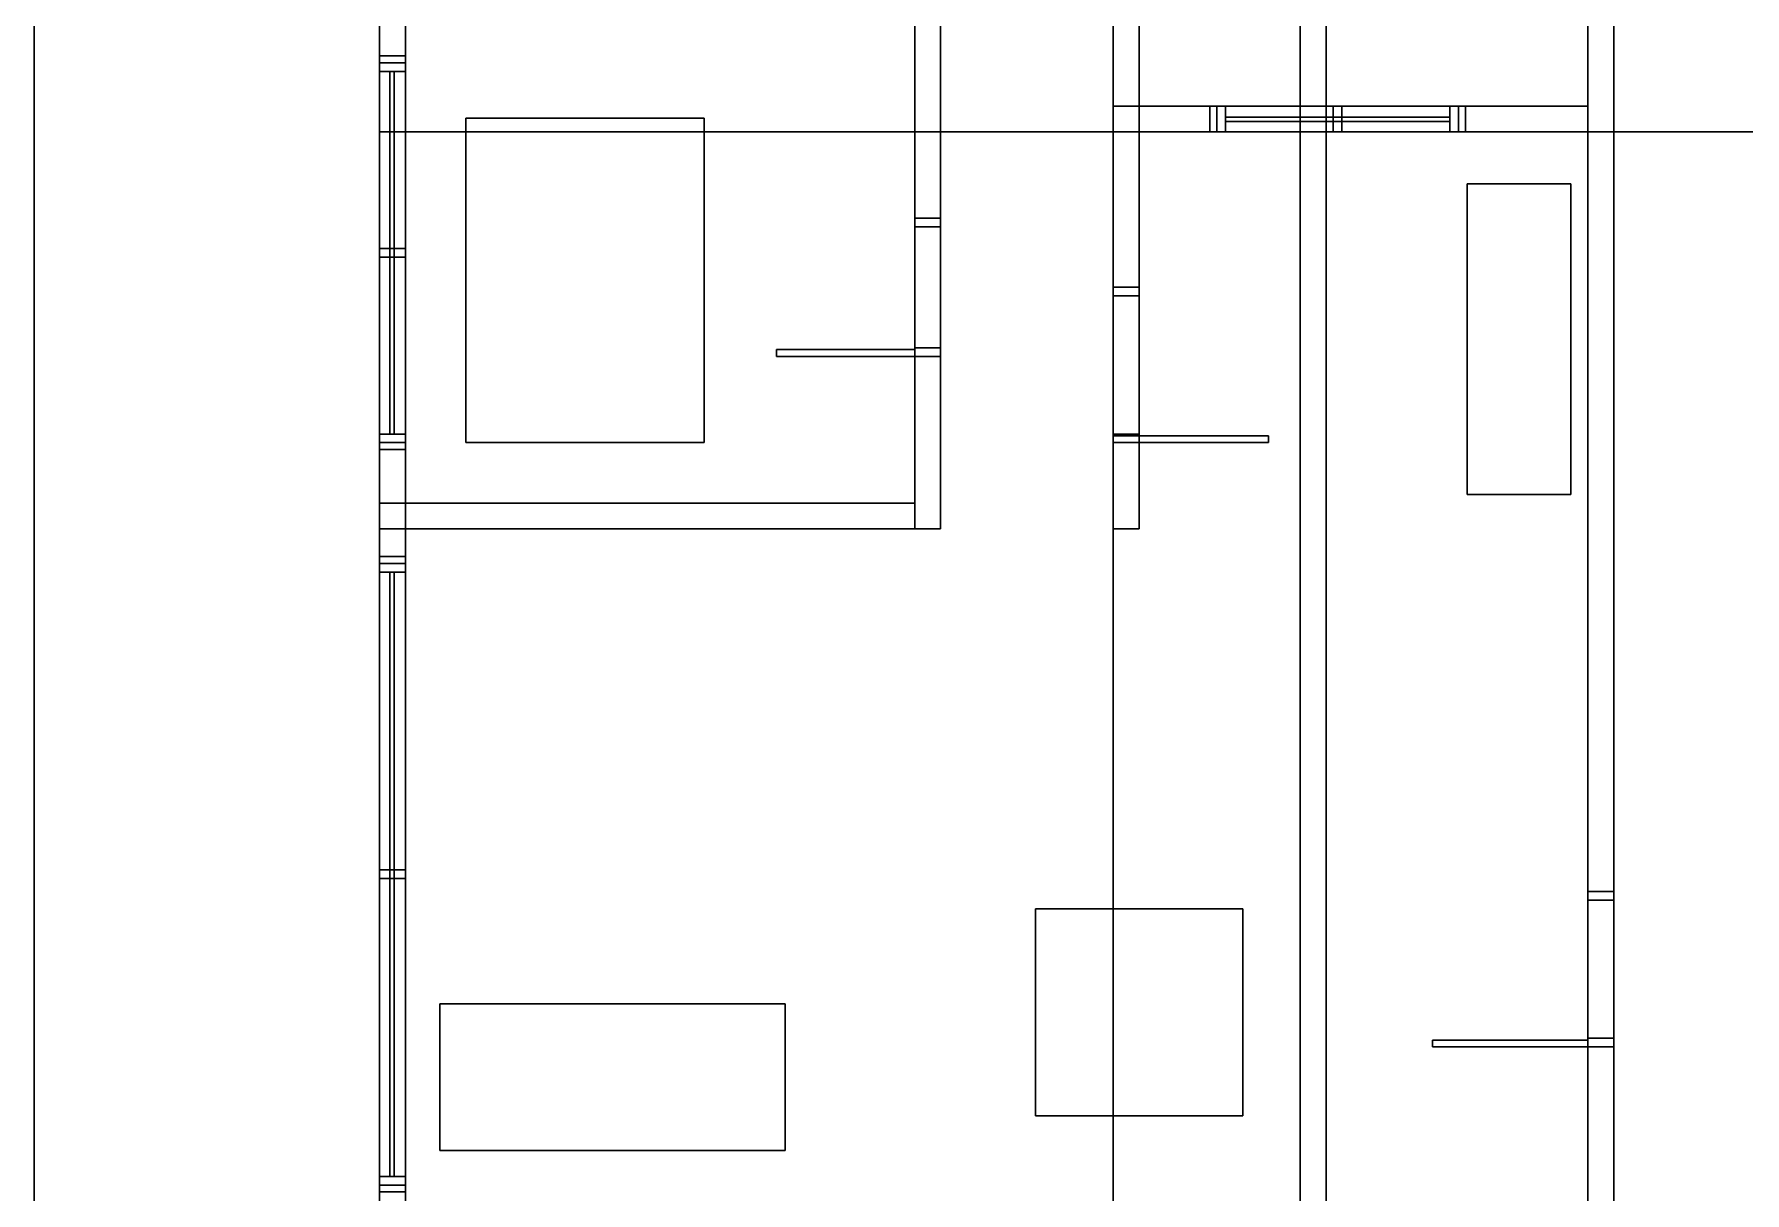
# Model space of a CAD drawing. Header units: metres. Extents: x 0 to 20, y 0 to 50.
# Drawn here: x 0 to 9.91, y 24.16 to 30.87 of the extents above; entities that cross this region are included whole.
import ezdxf

# ---------------------------------------------------------------- set-up
doc = ezdxf.new("R2010")
doc.units = ezdxf.units.M
doc.layers.add('MODELO_3D', color=7, linetype='Continuous')

msp = doc.modelspace()

# ---------------------------------------------------------------- linework, layer by layer
at = {"layer": 'MODELO_3D'}
for points in [[(0, 0, -0.25), (0, 0, -0.05), (0, 50, -0.05), (0, 50, -0.25)], [(0, 50, -0.25), (20, 50, -0.25), (20, 0, -0.25), (0, 0, -0.25)], [(20, 50, -0.05), (0, 50, -0.05), (0, 0, -0.05), (20, 0, -0.05)], [(0, 12, -0.05), (0, 12), (0, 42), (0, 42, -0.05)], [(0, 42, -0.05), (2, 42, -0.05), (2, 12, -0.05), (0, 12, -0.05)], [(2, 42), (0, 42), (0, 12), (2, 12)], [(2, 42, -0.05), (2, 42), (2, 12), (2, 12, -0.05)], [(2, 12, -0.15), (2, 12), (2, 42), (2, 42, -0.15)], [(2, 42, -0.15), (18, 42, -0.15), (18, 12, -0.15), (2, 12, -0.15)], [(18, 42), (2, 42), (2, 12), (18, 12)], [(2, 12, 7.2), (2, 12, 8.1), (2, 42, 8.1), (2, 42, 7.2)], [(2, 42, 7.2), (2.15, 42, 7.2), (2.15, 12, 7.2), (2, 12, 7.2)], [(2.15, 42, 8.1), (2, 42, 8.1), (2, 12, 8.1), (2.15, 12, 8.1)], [(2.15, 42, 7.2), (2.15, 42, 8.1), (2.15, 12, 8.1), (2.15, 12, 7.2)], [(2, 12, 4), (2, 12, 4.2), (2, 37, 4.2), (2, 37, 4)], [(2, 37, 4), (18, 37, 4), (18, 12, 4), (2, 12, 4)], [(18, 37, 4.2), (2, 37, 4.2), (2, 12, 4.2), (18, 12, 4.2)], [(2, 12), (2, 12, 4), (2, 37, 4), (2, 37)], [(2, 37), (2.15, 37), (2.15, 12), (2, 12)], [(2.15, 37, 4), (2, 37, 4), (2, 12, 4), (2.15, 12, 4)], [(2.15, 37), (2.15, 37, 4), (2.15, 12, 4), (2.15, 12)], [(7.333333, 12), (7.333333, 12, 4), (7.333333, 36, 4), (7.333333, 36)], [(7.333333, 36), (7.483333, 36), (7.483333, 12), (7.333333, 12)], [(7.483333, 36, 4), (7.333333, 36, 4), (7.333333, 12, 4), (7.483333, 12, 4)], [(7.483333, 36), (7.483333, 36, 4), (7.483333, 12, 4), (7.483333, 12)], [(9, 25.900002, 4.2), (9, 25.900002, 7.05), (9, 36, 7.05), (9, 36, 4.2)], [(9, 36, 4.2), (9.15, 36, 4.2), (9.15, 25.900002, 4.2), (9, 25.900002, 4.2)], [(9.15, 36, 7.05), (9, 36, 7.05), (9, 25.900002, 7.05), (9.15, 25.900002, 7.05)], [(9.15, 36, 4.2), (9.15, 36, 7.05), (9.15, 25.900002, 7.05), (9.15, 25.900002, 4.2)], [(2, 30.300001, 7.05), (2, 30.300001, 7.2), (2, 34.5, 7.2), (2, 34.5, 7.05)], [(2, 34.5, 7.05), (6.25, 34.5, 7.05), (6.25, 30.300001, 7.05), (2, 30.300001, 7.05)], [(6.25, 34.5, 7.2), (2, 34.5, 7.2), (2, 30.300001, 7.2), (6.25, 30.300001, 7.2)], [(6.25, 30.300001, 4.2), (6.25, 30.300001, 4.225), (6.25, 34.5, 4.225), (6.25, 34.5, 4.2)], [(6.25, 34.5, 4.2), (9, 34.5, 4.2), (9, 30.300001, 4.2), (6.25, 30.300001, 4.2)], [(9, 34.5, 4.225), (6.25, 34.5, 4.225), (6.25, 30.300001, 4.225), (9, 30.300001, 4.225)], [(6.25, 34.5, 7.05), (6.25, 34.5, 7.2), (6.25, 30.300001, 7.2), (6.25, 30.300001, 7.05)], [(9, 34.5, 4.2), (9, 34.5, 4.225), (9, 30.300001, 4.225), (9, 30.300001, 4.2)], [(9, 30.300001, 7.05), (9, 30.300001, 7.2), (9, 34.5, 7.2), (9, 34.5, 7.05)], [(9, 34.5, 7.05), (11, 34.5, 7.05), (11, 30.300001, 7.05), (9, 30.300001, 7.05)], [(11, 34.5, 7.2), (9, 34.5, 7.2), (9, 30.300001, 7.2), (11, 30.300001, 7.2)], [(5.1, 29.799999, 4.2), (5.1, 29.799999, 7.05), (5.1, 33, 7.05), (5.1, 33, 4.2)], [(5.1, 33, 4.2), (5.25, 33, 4.2), (5.25, 29.799999, 4.2), (5.1, 29.799999, 4.2)], [(5.25, 33, 7.05), (5.1, 33, 7.05), (5.1, 29.799999, 7.05), (5.25, 29.799999, 7.05)], [(5.25, 33, 4.2), (5.25, 33, 7.05), (5.25, 29.799999, 7.05), (5.25, 29.799999, 4.2)], [(2, 30.700001, 4.2), (2, 30.700001, 7.05), (2, 32.5, 7.05), (2, 32.5, 4.2)], [(2, 32.5, 4.2), (2.15, 32.5, 4.2), (2.15, 30.700001, 4.2), (2, 30.700001, 4.2)], [(2.15, 32.5, 7.05), (2, 32.5, 7.05), (2, 30.700001, 7.05), (2.15, 30.700001, 7.05)], [(2.15, 32.5, 4.2), (2.15, 32.5, 7.05), (2.15, 30.700001, 7.05), (2.15, 30.700001, 4.2)], [(6.25, 29.4, 4.2), (6.25, 29.4, 7.05), (6.25, 31.199999, 7.05), (6.25, 31.199999, 4.2)], [(6.25, 31.199999, 4.2), (6.4, 31.199999, 4.2), (6.4, 29.4, 4.2), (6.25, 29.4, 4.2)], [(6.4, 31.199999, 7.05), (6.25, 31.199999, 7.05), (6.25, 29.4, 7.05), (6.4, 29.4, 7.05)], [(6.4, 31.199999, 4.2), (6.4, 31.199999, 7.05), (6.4, 29.4, 7.05), (6.4, 29.4, 4.2)], [(2, 28.460001, 5.065), (2, 28.460001, 5.1), (2, 30.74, 5.1), (2, 30.74, 5.065)], [(2, 30.74, 5.065), (2, 30.74, 5.1), (2.15, 30.74, 5.1), (2.15, 30.74, 5.065)], [(2, 30.74, 5.065), (2.15, 30.74, 5.065), (2.15, 28.460001, 5.065), (2, 28.460001, 5.065)], [(2.15, 30.74, 5.1), (2, 30.74, 5.1), (2, 28.460001, 5.1), (2.15, 28.460001, 5.1)], [(2.15, 30.74, 5.065), (2.15, 30.74, 5.1), (2.15, 28.460001, 5.1), (2.15, 28.460001, 5.065)], [(2, 28.5, 4.2), (2, 28.5, 5.1), (2, 30.700001, 5.1), (2, 30.700001, 4.2)], [(2, 30.700001, 4.2), (2, 30.700001, 5.1), (2.15, 30.700001, 5.1), (2.15, 30.700001, 4.2)], [(2, 30.700001, 4.2), (2.15, 30.700001, 4.2), (2.15, 28.5, 4.2), (2, 28.5, 4.2)], [(2.15, 30.700001, 5.1), (2, 30.700001, 5.1), (2, 28.5, 5.1), (2.15, 28.5, 5.1)], [(2, 28.5, 6.6), (2, 28.5, 7.05), (2, 30.700001, 7.05), (2, 30.700001, 6.6)], [(2, 30.700001, 6.6), (2, 30.700001, 7.05), (2.15, 30.700001, 7.05), (2.15, 30.700001, 6.6)], [(2, 30.700001, 6.6), (2.15, 30.700001, 6.6), (2.15, 28.5, 6.6), (2, 28.5, 6.6)], [(2.15, 30.700001, 7.05), (2, 30.700001, 7.05), (2, 28.5, 7.05), (2.15, 28.5, 7.05)], [(2, 28.5, 5.1), (2, 28.5, 5.15), (2, 30.700001, 5.15), (2, 30.700001, 5.1)], [(2, 30.700001, 5.1), (2, 30.700001, 5.15), (2.15, 30.700001, 5.15), (2.15, 30.700001, 5.1)], [(2, 30.700001, 5.1), (2.15, 30.700001, 5.1), (2.15, 28.5, 5.1), (2, 28.5, 5.1)], [(2.15, 30.700001, 5.15), (2, 30.700001, 5.15), (2, 28.5, 5.15), (2.15, 28.5, 5.15)], [(2, 28.5, 6.55), (2, 28.5, 6.6), (2, 30.700001, 6.6), (2, 30.700001, 6.55)], [(2, 30.700001, 6.55), (2, 30.700001, 6.6), (2.15, 30.700001, 6.6), (2.15, 30.700001, 6.55)], [(2, 30.700001, 6.55), (2.15, 30.700001, 6.55), (2.15, 28.5, 6.55), (2, 28.5, 6.55)], [(2.15, 30.700001, 6.6), (2, 30.700001, 6.6), (2, 28.5, 6.6), (2.15, 28.5, 6.6)], [(2.15, 30.700001, 4.2), (2.15, 30.700001, 7.05), (2, 30.700001, 7.05), (2, 30.700001, 4.2)], [(2, 30.65, 5.1), (2, 30.65, 6.6), (2, 30.699999, 6.6), (2, 30.699999, 5.1)], [(2, 30.699999, 5.1), (2, 30.699999, 6.6), (2.15, 30.699999, 6.6), (2.15, 30.699999, 5.1)], [(2, 30.699999, 5.1), (2.15, 30.699999, 5.1), (2.15, 30.65, 5.1), (2, 30.65, 5.1)], [(2.15, 30.699999, 6.6), (2, 30.699999, 6.6), (2, 30.65, 6.6), (2.15, 30.65, 6.6)], [(2.15, 30.65, 5.1), (2.15, 30.65, 6.6), (2, 30.65, 6.6), (2, 30.65, 5.1)], [(2.06, 28.550001, 5.15), (2.06, 28.550001, 6.55), (2.06, 30.65, 6.55), (2.06, 30.65, 5.15)], [(2.06, 30.65, 5.15), (2.06, 30.65, 6.55), (2.085, 30.65, 6.55), (2.085, 30.65, 5.15)], [(2.06, 30.65, 5.15), (2.085, 30.65, 5.15), (2.085, 28.550001, 5.15), (2.06, 28.550001, 5.15)], [(2.085, 30.65, 6.55), (2.06, 30.65, 6.55), (2.06, 28.550001, 6.55), (2.085, 28.550001, 6.55)], [(2.085, 30.65, 5.15), (2.085, 30.65, 6.55), (2.085, 28.550001, 6.55), (2.085, 28.550001, 5.15)], [(2.15, 30.700001, 4.2), (2.15, 30.700001, 5.1), (2.15, 28.5, 5.1), (2.15, 28.5, 4.2)], [(2.15, 30.700001, 6.6), (2.15, 30.700001, 7.05), (2.15, 28.5, 7.05), (2.15, 28.5, 6.6)], [(2.15, 30.700001, 5.1), (2.15, 30.700001, 5.15), (2.15, 28.5, 5.15), (2.15, 28.5, 5.1)], [(2.15, 30.700001, 6.55), (2.15, 30.700001, 6.6), (2.15, 28.5, 6.6), (2.15, 28.5, 6.55)], [(2.15, 30.699999, 5.1), (2.15, 30.699999, 6.6), (2.15, 30.65, 6.6), (2.15, 30.65, 5.1)], [(6.25, 30.299999, 4.2), (6.25, 30.299999, 7.05), (6.25, 30.450001, 7.05), (6.25, 30.450001, 4.2)], [(6.25, 30.450001, 4.2), (6.25, 30.450001, 7.05), (6.85, 30.450001, 7.05), (6.85, 30.450001, 4.2)], [(6.25, 30.450001, 4.2), (6.85, 30.450001, 4.2), (6.85, 30.299999, 4.2), (6.25, 30.299999, 4.2)], [(6.85, 30.450001, 7.05), (6.25, 30.450001, 7.05), (6.25, 30.299999, 7.05), (6.85, 30.299999, 7.05)], [(6.81, 30.299999, 5.265), (6.81, 30.299999, 5.3), (6.81, 30.450001, 5.3), (6.81, 30.450001, 5.265)], [(6.81, 30.450001, 5.265), (6.81, 30.450001, 5.3), (8.29, 30.450001, 5.3), (8.29, 30.450001, 5.265)], [(6.81, 30.450001, 5.265), (8.29, 30.450001, 5.265), (8.29, 30.299999, 5.265), (6.81, 30.299999, 5.265)], [(8.29, 30.450001, 5.3), (6.81, 30.450001, 5.3), (6.81, 30.299999, 5.3), (8.29, 30.299999, 5.3)], [(6.85, 30.450001, 4.2), (6.85, 30.450001, 7.05), (6.85, 30.299999, 7.05), (6.85, 30.299999, 4.2)], [(6.85, 30.299999, 4.2), (6.85, 30.299999, 5.3), (6.85, 30.450001, 5.3), (6.85, 30.450001, 4.2)], [(6.85, 30.450001, 4.2), (6.85, 30.450001, 5.3), (8.25, 30.450001, 5.3), (8.25, 30.450001, 4.2)], [(6.85, 30.450001, 4.2), (8.25, 30.450001, 4.2), (8.25, 30.299999, 4.2), (6.85, 30.299999, 4.2)], [(8.25, 30.450001, 5.3), (6.85, 30.450001, 5.3), (6.85, 30.299999, 5.3), (8.25, 30.299999, 5.3)], [(6.85, 30.299999, 6.7), (6.85, 30.299999, 7.05), (6.85, 30.450001, 7.05), (6.85, 30.450001, 6.7)], [(6.85, 30.450001, 6.7), (6.85, 30.450001, 7.05), (8.25, 30.450001, 7.05), (8.25, 30.450001, 6.7)], [(6.85, 30.450001, 6.7), (8.25, 30.450001, 6.7), (8.25, 30.299999, 6.7), (6.85, 30.299999, 6.7)], [(8.25, 30.450001, 7.05), (6.85, 30.450001, 7.05), (6.85, 30.299999, 7.05), (8.25, 30.299999, 7.05)], [(6.85, 30.299999, 5.3), (6.85, 30.299999, 6.7), (6.85, 30.450001, 6.7), (6.85, 30.450001, 5.3)], [(6.85, 30.450001, 5.3), (6.85, 30.450001, 6.7), (6.9, 30.450001, 6.7), (6.9, 30.450001, 5.3)], [(6.85, 30.450001, 5.3), (6.9, 30.450001, 5.3), (6.9, 30.299999, 5.3), (6.85, 30.299999, 5.3)], [(6.9, 30.450001, 6.7), (6.85, 30.450001, 6.7), (6.85, 30.299999, 6.7), (6.9, 30.299999, 6.7)], [(6.85, 30.299999, 5.3), (6.85, 30.299999, 5.35), (6.85, 30.450001, 5.35), (6.85, 30.450001, 5.3)], [(6.85, 30.450001, 5.3), (6.85, 30.450001, 5.35), (8.25, 30.450001, 5.35), (8.25, 30.450001, 5.3)], [(6.85, 30.450001, 5.3), (8.25, 30.450001, 5.3), (8.25, 30.299999, 5.3), (6.85, 30.299999, 5.3)], [(8.25, 30.450001, 5.35), (6.85, 30.450001, 5.35), (6.85, 30.299999, 5.35), (8.25, 30.299999, 5.35)], [(6.85, 30.299999, 6.65), (6.85, 30.299999, 6.7), (6.85, 30.450001, 6.7), (6.85, 30.450001, 6.65)], [(6.85, 30.450001, 6.65), (6.85, 30.450001, 6.7), (8.25, 30.450001, 6.7), (8.25, 30.450001, 6.65)], [(6.85, 30.450001, 6.65), (8.25, 30.450001, 6.65), (8.25, 30.299999, 6.65), (6.85, 30.299999, 6.65)], [(8.25, 30.450001, 6.7), (6.85, 30.450001, 6.7), (6.85, 30.299999, 6.7), (8.25, 30.299999, 6.7)], [(6.9, 30.450001, 5.3), (6.9, 30.450001, 6.7), (6.9, 30.299999, 6.7), (6.9, 30.299999, 5.3)], [(7.525, 30.299999, 5.3), (7.525, 30.299999, 6.7), (7.525, 30.450001, 6.7), (7.525, 30.450001, 5.3)], [(7.525, 30.450001, 5.3), (7.525, 30.450001, 6.7), (7.575, 30.450001, 6.7), (7.575, 30.450001, 5.3)], [(7.525, 30.450001, 5.3), (7.575, 30.450001, 5.3), (7.575, 30.299999, 5.3), (7.525, 30.299999, 5.3)], [(7.575, 30.450001, 6.7), (7.525, 30.450001, 6.7), (7.525, 30.299999, 6.7), (7.575, 30.299999, 6.7)], [(7.575, 30.450001, 5.3), (7.575, 30.450001, 6.7), (7.575, 30.299999, 6.7), (7.575, 30.299999, 5.3)], [(8.200001, 30.299999, 5.3), (8.200001, 30.299999, 6.7), (8.200001, 30.450001, 6.7), (8.200001, 30.450001, 5.3)], [(8.200001, 30.450001, 5.3), (8.200001, 30.450001, 6.7), (8.25, 30.450001, 6.7), (8.25, 30.450001, 5.3)], [(8.200001, 30.450001, 5.3), (8.25, 30.450001, 5.3), (8.25, 30.299999, 5.3), (8.200001, 30.299999, 5.3)], [(8.25, 30.450001, 6.7), (8.200001, 30.450001, 6.7), (8.200001, 30.299999, 6.7), (8.25, 30.299999, 6.7)], [(8.25, 30.450001, 4.2), (8.25, 30.450001, 5.3), (8.25, 30.299999, 5.3), (8.25, 30.299999, 4.2)], [(8.25, 30.450001, 6.7), (8.25, 30.450001, 7.05), (8.25, 30.299999, 7.05), (8.25, 30.299999, 6.7)], [(8.25, 30.450001, 5.3), (8.25, 30.450001, 6.7), (8.25, 30.299999, 6.7), (8.25, 30.299999, 5.3)], [(8.25, 30.450001, 5.3), (8.25, 30.450001, 5.35), (8.25, 30.299999, 5.35), (8.25, 30.299999, 5.3)], [(8.25, 30.450001, 6.65), (8.25, 30.450001, 6.7), (8.25, 30.299999, 6.7), (8.25, 30.299999, 6.65)], [(8.25, 30.299999, 4.2), (8.25, 30.299999, 7.05), (8.25, 30.450001, 7.05), (8.25, 30.450001, 4.2)], [(8.25, 30.450001, 4.2), (8.25, 30.450001, 7.05), (9, 30.450001, 7.05), (9, 30.450001, 4.2)], [(8.25, 30.450001, 4.2), (9, 30.450001, 4.2), (9, 30.299999, 4.2), (8.25, 30.299999, 4.2)], [(9, 30.450001, 7.05), (8.25, 30.450001, 7.05), (8.25, 30.299999, 7.05), (9, 30.299999, 7.05)], [(8.29, 30.450001, 5.265), (8.29, 30.450001, 5.3), (8.29, 30.299999, 5.3), (8.29, 30.299999, 5.265)], [(9, 30.450001, 4.2), (9, 30.450001, 7.05), (9, 30.299999, 7.05), (9, 30.299999, 4.2)], [(2.5, 28.5, 4.2), (2.5, 28.5, 4.62), (2.5, 30.380001, 4.62), (2.5, 30.380001, 4.2)], [(2.5, 30.380001, 4.2), (2.5, 30.380001, 4.62), (3.88, 30.380001, 4.62), (3.88, 30.380001, 4.2)], [(2.5, 30.380001, 4.2), (3.88, 30.380001, 4.2), (3.88, 28.5, 4.2), (2.5, 28.5, 4.2)], [(3.88, 30.380001, 4.62), (2.5, 30.380001, 4.62), (2.5, 28.5, 4.62), (3.88, 28.5, 4.62)], [(2.5, 28.5, 4.62), (2.5, 28.5, 4.77), (2.5, 30.380001, 4.77), (2.5, 30.380001, 4.62)], [(2.5, 30.380001, 4.62), (2.5, 30.380001, 4.77), (3.88, 30.380001, 4.77), (3.88, 30.380001, 4.62)], [(2.5, 30.380001, 4.62), (3.88, 30.380001, 4.62), (3.88, 28.5, 4.62), (2.5, 28.5, 4.62)], [(3.88, 30.380001, 4.77), (2.5, 30.380001, 4.77), (2.5, 28.5, 4.77), (3.88, 28.5, 4.77)], [(3.88, 30.380001, 4.2), (3.88, 30.380001, 4.62), (3.88, 28.5, 4.62), (3.88, 28.5, 4.2)], [(3.88, 30.380001, 4.62), (3.88, 30.380001, 4.77), (3.88, 28.5, 4.77), (3.88, 28.5, 4.62)], [(6.9, 30.359999, 5.35), (6.9, 30.359999, 6.65), (6.9, 30.385, 6.65), (6.9, 30.385, 5.35)], [(6.9, 30.385, 5.35), (6.9, 30.385, 6.65), (8.2, 30.385, 6.65), (8.2, 30.385, 5.35)], [(6.9, 30.385, 5.35), (8.2, 30.385, 5.35), (8.2, 30.359999, 5.35), (6.9, 30.359999, 5.35)], [(8.2, 30.385, 6.65), (6.9, 30.385, 6.65), (6.9, 30.359999, 6.65), (8.2, 30.359999, 6.65)], [(8.2, 30.359999, 5.35), (8.2, 30.359999, 6.65), (6.9, 30.359999, 6.65), (6.9, 30.359999, 5.35)], [(8.2, 30.385, 5.35), (8.2, 30.385, 6.65), (8.2, 30.359999, 6.65), (8.2, 30.359999, 5.35)], [(6.25, 30.300001, 7.05), (6.25, 30.300001, 7.2), (2, 30.300001, 7.2), (2, 30.300001, 7.05)], [(2, 22.5, 7.05), (2, 22.5, 7.2), (2, 30.299999, 7.2), (2, 30.299999, 7.05)], [(2, 30.299999, 7.05), (2, 30.299999, 7.2), (6.25, 30.299999, 7.2), (6.25, 30.299999, 7.05)], [(2, 30.299999, 7.05), (6.25, 30.299999, 7.05), (6.25, 22.5, 7.05), (2, 22.5, 7.05)], [(6.25, 30.299999, 7.2), (2, 30.299999, 7.2), (2, 22.5, 7.2), (6.25, 22.5, 7.2)], [(9, 30.300001, 4.2), (9, 30.300001, 4.225), (6.25, 30.300001, 4.225), (6.25, 30.300001, 4.2)], [(6.85, 30.299999, 4.2), (6.85, 30.299999, 7.05), (6.25, 30.299999, 7.05), (6.25, 30.299999, 4.2)], [(6.25, 30.299999, 7.05), (6.25, 30.299999, 7.2), (6.25, 22.5, 7.2), (6.25, 22.5, 7.05)], [(6.25, 22.5, 7.05), (6.25, 22.5, 7.2), (6.25, 30.299999, 7.2), (6.25, 30.299999, 7.05)], [(6.25, 30.299999, 7.05), (6.25, 30.299999, 7.2), (9, 30.299999, 7.2), (9, 30.299999, 7.05)], [(6.25, 30.299999, 7.05), (9, 30.299999, 7.05), (9, 22.5, 7.05), (6.25, 22.5, 7.05)], [(9, 30.299999, 7.2), (6.25, 30.299999, 7.2), (6.25, 22.5, 7.2), (9, 22.5, 7.2)], [(8.29, 30.299999, 5.265), (8.29, 30.299999, 5.3), (6.81, 30.299999, 5.3), (6.81, 30.299999, 5.265)], [(8.25, 30.299999, 4.2), (8.25, 30.299999, 5.3), (6.85, 30.299999, 5.3), (6.85, 30.299999, 4.2)], [(8.25, 30.299999, 6.7), (8.25, 30.299999, 7.05), (6.85, 30.299999, 7.05), (6.85, 30.299999, 6.7)], [(6.9, 30.299999, 5.3), (6.9, 30.299999, 6.7), (6.85, 30.299999, 6.7), (6.85, 30.299999, 5.3)], [(8.25, 30.299999, 5.3), (8.25, 30.299999, 5.35), (6.85, 30.299999, 5.35), (6.85, 30.299999, 5.3)], [(8.25, 30.299999, 6.65), (8.25, 30.299999, 6.7), (6.85, 30.299999, 6.7), (6.85, 30.299999, 6.65)], [(7.575, 30.299999, 5.3), (7.575, 30.299999, 6.7), (7.525, 30.299999, 6.7), (7.525, 30.299999, 5.3)], [(8.25, 30.299999, 5.3), (8.25, 30.299999, 6.7), (8.200001, 30.299999, 6.7), (8.200001, 30.299999, 5.3)], [(9, 30.299999, 4.2), (9, 30.299999, 7.05), (8.25, 30.299999, 7.05), (8.25, 30.299999, 4.2)], [(11, 30.300001, 7.05), (11, 30.300001, 7.2), (9, 30.300001, 7.2), (9, 30.300001, 7.05)], [(9, 30.299999, 7.05), (9, 30.299999, 7.2), (9, 22.5, 7.2), (9, 22.5, 7.05)], [(9, 22.5, 7.05), (9, 22.5, 7.2), (9, 30.299999, 7.2), (9, 30.299999, 7.05)], [(9, 30.299999, 7.05), (9, 30.299999, 7.2), (11, 30.299999, 7.2), (11, 30.299999, 7.05)], [(9, 30.299999, 7.05), (11, 30.299999, 7.05), (11, 22.5, 7.05), (9, 22.5, 7.05)], [(11, 30.299999, 7.2), (9, 30.299999, 7.2), (9, 22.5, 7.2), (11, 22.5, 7.2)], [(8.3, 28.200001, 4.2), (8.3, 28.200001, 5.1), (8.3, 30, 5.1), (8.3, 30, 4.2)], [(8.3, 30, 4.2), (8.3, 30, 5.1), (8.900001, 30, 5.1), (8.900001, 30, 4.2)], [(8.3, 30, 4.2), (8.900001, 30, 4.2), (8.900001, 28.200001, 4.2), (8.3, 28.200001, 4.2)], [(8.900001, 30, 5.1), (8.3, 30, 5.1), (8.3, 28.200001, 5.1), (8.900001, 28.200001, 5.1)], [(8.900001, 30, 4.2), (8.900001, 30, 5.1), (8.900001, 28.200001, 5.1), (8.900001, 28.200001, 4.2)], [(5.1, 29, 6.3), (5.1, 29, 7.05), (5.1, 29.799999, 7.05), (5.1, 29.799999, 6.3)], [(5.1, 29.799999, 6.3), (5.1, 29.799999, 7.05), (5.25, 29.799999, 7.05), (5.25, 29.799999, 6.3)], [(5.1, 29.799999, 6.3), (5.25, 29.799999, 6.3), (5.25, 29, 6.3), (5.1, 29, 6.3)], [(5.25, 29.799999, 7.05), (5.1, 29.799999, 7.05), (5.1, 29, 7.05), (5.25, 29, 7.05)], [(5.1, 29.75, 4.2), (5.1, 29.75, 6.3), (5.1, 29.799999, 6.3), (5.1, 29.799999, 4.2)], [(5.1, 29.799999, 4.2), (5.1, 29.799999, 6.3), (5.25, 29.799999, 6.3), (5.25, 29.799999, 4.2)], [(5.1, 29.799999, 4.2), (5.25, 29.799999, 4.2), (5.25, 29.75, 4.2), (5.1, 29.75, 4.2)], [(5.25, 29.799999, 6.3), (5.1, 29.799999, 6.3), (5.1, 29.75, 6.3), (5.25, 29.75, 6.3)], [(5.1, 29, 4.2), (5.1, 29, 4.25), (5.1, 29.799999, 4.25), (5.1, 29.799999, 4.2)], [(5.1, 29.799999, 4.2), (5.1, 29.799999, 4.25), (5.25, 29.799999, 4.25), (5.25, 29.799999, 4.2)], [(5.1, 29.799999, 4.2), (5.25, 29.799999, 4.2), (5.25, 29, 4.2), (5.1, 29, 4.2)], [(5.25, 29.799999, 4.25), (5.1, 29.799999, 4.25), (5.1, 29, 4.25), (5.25, 29, 4.25)], [(5.1, 29, 6.25), (5.1, 29, 6.3), (5.1, 29.799999, 6.3), (5.1, 29.799999, 6.25)], [(5.1, 29.799999, 6.25), (5.1, 29.799999, 6.3), (5.25, 29.799999, 6.3), (5.25, 29.799999, 6.25)], [(5.1, 29.799999, 6.25), (5.25, 29.799999, 6.25), (5.25, 29, 6.25), (5.1, 29, 6.25)], [(5.25, 29.799999, 6.3), (5.1, 29.799999, 6.3), (5.1, 29, 6.3), (5.25, 29, 6.3)], [(5.25, 29.799999, 4.2), (5.25, 29.799999, 7.05), (5.1, 29.799999, 7.05), (5.1, 29.799999, 4.2)], [(5.25, 29.75, 4.2), (5.25, 29.75, 6.3), (5.1, 29.75, 6.3), (5.1, 29.75, 4.2)], [(5.25, 29.799999, 6.3), (5.25, 29.799999, 7.05), (5.25, 29, 7.05), (5.25, 29, 6.3)], [(5.25, 29.799999, 4.2), (5.25, 29.799999, 6.3), (5.25, 29.75, 6.3), (5.25, 29.75, 4.2)], [(5.25, 29.799999, 4.2), (5.25, 29.799999, 4.25), (5.25, 29, 4.25), (5.25, 29, 4.2)], [(5.25, 29.799999, 6.25), (5.25, 29.799999, 6.3), (5.25, 29, 6.3), (5.25, 29, 6.25)], [(2, 29.575001, 5.1), (2, 29.575001, 6.6), (2, 29.625, 6.6), (2, 29.625, 5.1)], [(2, 29.625, 5.1), (2, 29.625, 6.6), (2.15, 29.625, 6.6), (2.15, 29.625, 5.1)], [(2, 29.625, 5.1), (2.15, 29.625, 5.1), (2.15, 29.575001, 5.1), (2, 29.575001, 5.1)], [(2.15, 29.625, 6.6), (2, 29.625, 6.6), (2, 29.575001, 6.6), (2.15, 29.575001, 6.6)], [(2.15, 29.575001, 5.1), (2.15, 29.575001, 6.6), (2, 29.575001, 6.6), (2, 29.575001, 5.1)], [(2.15, 29.625, 5.1), (2.15, 29.625, 6.6), (2.15, 29.575001, 6.6), (2.15, 29.575001, 5.1)], [(6.25, 28.5, 6.3), (6.25, 28.5, 7.05), (6.25, 29.400002, 7.05), (6.25, 29.400002, 6.3)], [(6.25, 29.400002, 6.3), (6.25, 29.400002, 7.05), (6.4, 29.400002, 7.05), (6.4, 29.400002, 6.3)], [(6.25, 29.400002, 6.3), (6.4, 29.400002, 6.3), (6.4, 28.5, 6.3), (6.25, 28.5, 6.3)], [(6.4, 29.400002, 7.05), (6.25, 29.400002, 7.05), (6.25, 28.5, 7.05), (6.4, 28.5, 7.05)], [(6.25, 28.5, 4.2), (6.25, 28.5, 4.25), (6.25, 29.400002, 4.25), (6.25, 29.400002, 4.2)], [(6.25, 29.400002, 4.2), (6.25, 29.400002, 4.25), (6.4, 29.400002, 4.25), (6.4, 29.400002, 4.2)], [(6.25, 29.400002, 4.2), (6.4, 29.400002, 4.2), (6.4, 28.5, 4.2), (6.25, 28.5, 4.2)], [(6.4, 29.400002, 4.25), (6.25, 29.400002, 4.25), (6.25, 28.5, 4.25), (6.4, 28.5, 4.25)], [(6.25, 28.5, 6.25), (6.25, 28.5, 6.3), (6.25, 29.400002, 6.3), (6.25, 29.400002, 6.25)], [(6.25, 29.400002, 6.25), (6.25, 29.400002, 6.3), (6.4, 29.400002, 6.3), (6.4, 29.400002, 6.25)], [(6.25, 29.400002, 6.25), (6.4, 29.400002, 6.25), (6.4, 28.5, 6.25), (6.25, 28.5, 6.25)], [(6.4, 29.400002, 6.3), (6.25, 29.400002, 6.3), (6.25, 28.5, 6.3), (6.4, 28.5, 6.3)], [(6.25, 29.35, 4.2), (6.25, 29.35, 6.3), (6.25, 29.4, 6.3), (6.25, 29.4, 4.2)], [(6.25, 29.4, 4.2), (6.25, 29.4, 6.3), (6.4, 29.4, 6.3), (6.4, 29.4, 4.2)], [(6.25, 29.4, 4.2), (6.4, 29.4, 4.2), (6.4, 29.35, 4.2), (6.25, 29.35, 4.2)], [(6.4, 29.4, 6.3), (6.25, 29.4, 6.3), (6.25, 29.35, 6.3), (6.4, 29.35, 6.3)], [(6.4, 29.4, 4.2), (6.4, 29.4, 7.05), (6.25, 29.4, 7.05), (6.25, 29.4, 4.2)], [(6.4, 29.35, 4.2), (6.4, 29.35, 6.3), (6.25, 29.35, 6.3), (6.25, 29.35, 4.2)], [(6.4, 29.400002, 6.3), (6.4, 29.400002, 7.05), (6.4, 28.5, 7.05), (6.4, 28.5, 6.3)], [(6.4, 29.400002, 4.2), (6.4, 29.400002, 4.25), (6.4, 28.5, 4.25), (6.4, 28.5, 4.2)], [(6.4, 29.400002, 6.25), (6.4, 29.400002, 6.3), (6.4, 28.5, 6.3), (6.4, 28.5, 6.25)], [(6.4, 29.4, 4.2), (6.4, 29.4, 6.3), (6.4, 29.35, 6.3), (6.4, 29.35, 4.2)], [(4.3, 29, 4.2), (4.3, 29, 6.26), (4.3, 29.040001, 6.26), (4.3, 29.040001, 4.2)], [(4.3, 29.040001, 4.2), (4.3, 29.040001, 6.26), (5.1, 29.040001, 6.26), (5.1, 29.040001, 4.2)], [(4.3, 29.040001, 4.2), (5.1, 29.040001, 4.2), (5.1, 29, 4.2), (4.3, 29, 4.2)], [(5.1, 29.040001, 6.26), (4.3, 29.040001, 6.26), (4.3, 29, 6.26), (5.1, 29, 6.26)], [(5.1, 29, 4.2), (5.1, 29, 6.3), (5.1, 29.049999, 6.3), (5.1, 29.049999, 4.2)], [(5.1, 29.049999, 4.2), (5.1, 29.049999, 6.3), (5.25, 29.049999, 6.3), (5.25, 29.049999, 4.2)], [(5.1, 29.049999, 4.2), (5.25, 29.049999, 4.2), (5.25, 29, 4.2), (5.1, 29, 4.2)], [(5.25, 29.049999, 6.3), (5.1, 29.049999, 6.3), (5.1, 29, 6.3), (5.25, 29, 6.3)], [(5.1, 29.040001, 4.2), (5.1, 29.040001, 6.26), (5.1, 29, 6.26), (5.1, 29, 4.2)], [(5.25, 29.049999, 4.2), (5.25, 29.049999, 6.3), (5.25, 29, 6.3), (5.25, 29, 4.2)], [(5.1, 29, 4.2), (5.1, 29, 6.26), (4.3, 29, 6.26), (4.3, 29, 4.2)], [(5.1, 28, 4.2), (5.1, 28, 7.05), (5.1, 29, 7.05), (5.1, 29, 4.2)], [(5.1, 29, 4.2), (5.1, 29, 7.05), (5.25, 29, 7.05), (5.25, 29, 4.2)], [(5.1, 29, 4.2), (5.25, 29, 4.2), (5.25, 28, 4.2), (5.1, 28, 4.2)], [(5.25, 29, 7.05), (5.1, 29, 7.05), (5.1, 28, 7.05), (5.25, 28, 7.05)], [(5.25, 29, 6.3), (5.25, 29, 7.05), (5.1, 29, 7.05), (5.1, 29, 6.3)], [(5.25, 29, 4.2), (5.25, 29, 6.3), (5.1, 29, 6.3), (5.1, 29, 4.2)], [(5.25, 29, 4.2), (5.25, 29, 4.25), (5.1, 29, 4.25), (5.1, 29, 4.2)], [(5.25, 29, 6.25), (5.25, 29, 6.3), (5.1, 29, 6.3), (5.1, 29, 6.25)], [(5.25, 29, 4.2), (5.25, 29, 7.05), (5.25, 28, 7.05), (5.25, 28, 4.2)], [(2, 28.5, 5.1), (2, 28.5, 6.6), (2, 28.549999, 6.6), (2, 28.549999, 5.1)], [(2, 28.549999, 5.1), (2, 28.549999, 6.6), (2.15, 28.549999, 6.6), (2.15, 28.549999, 5.1)], [(2, 28.549999, 5.1), (2.15, 28.549999, 5.1), (2.15, 28.5, 5.1), (2, 28.5, 5.1)], [(2.15, 28.549999, 6.6), (2, 28.549999, 6.6), (2, 28.5, 6.6), (2.15, 28.5, 6.6)], [(2.085, 28.550001, 5.15), (2.085, 28.550001, 6.55), (2.06, 28.550001, 6.55), (2.06, 28.550001, 5.15)], [(2.15, 28.549999, 5.1), (2.15, 28.549999, 6.6), (2.15, 28.5, 6.6), (2.15, 28.5, 5.1)], [(6.25, 28.5, 4.2), (6.25, 28.5, 6.3), (6.25, 28.549999, 6.3), (6.25, 28.549999, 4.2)], [(6.25, 28.549999, 4.2), (6.25, 28.549999, 6.3), (6.4, 28.549999, 6.3), (6.4, 28.549999, 4.2)], [(6.25, 28.549999, 4.2), (6.4, 28.549999, 4.2), (6.4, 28.5, 4.2), (6.25, 28.5, 4.2)], [(6.4, 28.549999, 6.3), (6.25, 28.549999, 6.3), (6.25, 28.5, 6.3), (6.4, 28.5, 6.3)], [(6.25, 28.5, 4.2), (6.25, 28.5, 6.26), (6.25, 28.540001, 6.26), (6.25, 28.540001, 4.2)], [(6.25, 28.540001, 4.2), (6.25, 28.540001, 6.26), (7.15, 28.540001, 6.26), (7.15, 28.540001, 4.2)], [(6.25, 28.540001, 4.2), (7.15, 28.540001, 4.2), (7.15, 28.5, 4.2), (6.25, 28.5, 4.2)], [(7.15, 28.540001, 6.26), (6.25, 28.540001, 6.26), (6.25, 28.5, 6.26), (7.15, 28.5, 6.26)], [(6.4, 28.549999, 4.2), (6.4, 28.549999, 6.3), (6.4, 28.5, 6.3), (6.4, 28.5, 4.2)], [(7.15, 28.540001, 4.2), (7.15, 28.540001, 6.26), (7.15, 28.5, 6.26), (7.15, 28.5, 4.2)], [(2, 27.799999, 4.2), (2, 27.799999, 7.05), (2, 28.5, 7.05), (2, 28.5, 4.2)], [(2, 28.5, 4.2), (2, 28.5, 7.05), (2.15, 28.5, 7.05), (2.15, 28.5, 4.2)], [(2, 28.5, 4.2), (2.15, 28.5, 4.2), (2.15, 27.799999, 4.2), (2, 27.799999, 4.2)], [(2.15, 28.5, 7.05), (2, 28.5, 7.05), (2, 27.799999, 7.05), (2.15, 27.799999, 7.05)], [(2.15, 28.5, 4.2), (2.15, 28.5, 5.1), (2, 28.5, 5.1), (2, 28.5, 4.2)], [(2.15, 28.5, 6.6), (2.15, 28.5, 7.05), (2, 28.5, 7.05), (2, 28.5, 6.6)], [(2.15, 28.5, 5.1), (2.15, 28.5, 6.6), (2, 28.5, 6.6), (2, 28.5, 5.1)], [(2.15, 28.5, 5.1), (2.15, 28.5, 5.15), (2, 28.5, 5.15), (2, 28.5, 5.1)], [(2.15, 28.5, 6.55), (2.15, 28.5, 6.6), (2, 28.5, 6.6), (2, 28.5, 6.55)], [(2.15, 28.460001, 5.065), (2.15, 28.460001, 5.1), (2, 28.460001, 5.1), (2, 28.460001, 5.065)], [(2.15, 28.5, 4.2), (2.15, 28.5, 7.05), (2.15, 27.799999, 7.05), (2.15, 27.799999, 4.2)], [(3.88, 28.5, 4.2), (3.88, 28.5, 4.62), (2.5, 28.5, 4.62), (2.5, 28.5, 4.2)], [(3.88, 28.5, 4.62), (3.88, 28.5, 4.77), (2.5, 28.5, 4.77), (2.5, 28.5, 4.62)], [(6.25, 28, 4.2), (6.25, 28, 7.05), (6.25, 28.5, 7.05), (6.25, 28.5, 4.2)], [(6.25, 28.5, 4.2), (6.25, 28.5, 7.05), (6.4, 28.5, 7.05), (6.4, 28.5, 4.2)], [(6.25, 28.5, 4.2), (6.4, 28.5, 4.2), (6.4, 28, 4.2), (6.25, 28, 4.2)], [(6.4, 28.5, 7.05), (6.25, 28.5, 7.05), (6.25, 28, 7.05), (6.4, 28, 7.05)], [(6.4, 28.5, 6.3), (6.4, 28.5, 7.05), (6.25, 28.5, 7.05), (6.25, 28.5, 6.3)], [(6.4, 28.5, 4.2), (6.4, 28.5, 6.3), (6.25, 28.5, 6.3), (6.25, 28.5, 4.2)], [(6.4, 28.5, 4.2), (6.4, 28.5, 4.25), (6.25, 28.5, 4.25), (6.25, 28.5, 4.2)], [(6.4, 28.5, 6.25), (6.4, 28.5, 6.3), (6.25, 28.5, 6.3), (6.25, 28.5, 6.25)], [(7.15, 28.5, 4.2), (7.15, 28.5, 6.26), (6.25, 28.5, 6.26), (6.25, 28.5, 4.2)], [(6.4, 28.5, 4.2), (6.4, 28.5, 7.05), (6.4, 28, 7.05), (6.4, 28, 4.2)], [(2, 28, 4.2), (2, 28, 7.05), (2, 28.150002, 7.05), (2, 28.150002, 4.2)], [(2, 28.150002, 4.2), (2, 28.150002, 7.05), (5.1, 28.150002, 7.05), (5.1, 28.150002, 4.2)], [(2, 28.150002, 4.2), (5.1, 28.150002, 4.2), (5.1, 28, 4.2), (2, 28, 4.2)], [(5.1, 28.150002, 7.05), (2, 28.150002, 7.05), (2, 28, 7.05), (5.1, 28, 7.05)], [(5.1, 28.150002, 4.2), (5.1, 28.150002, 7.05), (5.1, 28, 7.05), (5.1, 28, 4.2)], [(8.900001, 28.200001, 4.2), (8.900001, 28.200001, 5.1), (8.3, 28.200001, 5.1), (8.3, 28.200001, 4.2)], [(5.1, 28, 4.2), (5.1, 28, 7.05), (2, 28, 7.05), (2, 28, 4.2)], [(5.25, 28, 4.2), (5.25, 28, 7.05), (5.1, 28, 7.05), (5.1, 28, 4.2)], [(6.4, 28, 4.2), (6.4, 28, 7.05), (6.25, 28, 7.05), (6.25, 28, 4.2)], [(2, 24.16, 4.915), (2, 24.16, 4.95), (2, 27.84, 4.95), (2, 27.84, 4.915)], [(2, 27.84, 4.915), (2, 27.84, 4.95), (2.15, 27.84, 4.95), (2.15, 27.84, 4.915)], [(2, 27.84, 4.915), (2.15, 27.84, 4.915), (2.15, 24.16, 4.915), (2, 24.16, 4.915)], [(2.15, 27.84, 4.95), (2, 27.84, 4.95), (2, 24.16, 4.95), (2.15, 24.16, 4.95)], [(2, 24.200001, 4.2), (2, 24.200001, 4.95), (2, 27.799999, 4.95), (2, 27.799999, 4.2)], [(2, 27.799999, 4.2), (2, 27.799999, 4.95), (2.15, 27.799999, 4.95), (2.15, 27.799999, 4.2)], [(2, 27.799999, 4.2), (2.15, 27.799999, 4.2), (2.15, 24.200001, 4.2), (2, 24.200001, 4.2)], [(2.15, 27.799999, 4.95), (2, 27.799999, 4.95), (2, 24.200001, 4.95), (2.15, 24.200001, 4.95)], [(2, 24.200001, 6.85), (2, 24.200001, 7.05), (2, 27.799999, 7.05), (2, 27.799999, 6.85)], [(2, 27.799999, 6.85), (2, 27.799999, 7.05), (2.15, 27.799999, 7.05), (2.15, 27.799999, 6.85)], [(2, 27.799999, 6.85), (2.15, 27.799999, 6.85), (2.15, 24.200001, 6.85), (2, 24.200001, 6.85)], [(2.15, 27.799999, 7.05), (2, 27.799999, 7.05), (2, 24.200001, 7.05), (2.15, 24.200001, 7.05)], [(2, 27.75, 4.95), (2, 27.75, 6.85), (2, 27.799999, 6.85), (2, 27.799999, 4.95)], [(2, 27.799999, 4.95), (2, 27.799999, 6.85), (2.15, 27.799999, 6.85), (2.15, 27.799999, 4.95)], [(2, 27.799999, 4.95), (2.15, 27.799999, 4.95), (2.15, 27.75, 4.95), (2, 27.75, 4.95)], [(2.15, 27.799999, 6.85), (2, 27.799999, 6.85), (2, 27.75, 6.85), (2.15, 27.75, 6.85)], [(2, 24.200001, 4.95), (2, 24.200001, 5), (2, 27.799999, 5), (2, 27.799999, 4.95)], [(2, 27.799999, 4.95), (2, 27.799999, 5), (2.15, 27.799999, 5), (2.15, 27.799999, 4.95)], [(2, 27.799999, 4.95), (2.15, 27.799999, 4.95), (2.15, 24.200001, 4.95), (2, 24.200001, 4.95)], [(2.15, 27.799999, 5), (2, 27.799999, 5), (2, 24.200001, 5), (2.15, 24.200001, 5)], [(2, 24.200001, 6.8), (2, 24.200001, 6.85), (2, 27.799999, 6.85), (2, 27.799999, 6.8)], [(2, 27.799999, 6.8), (2, 27.799999, 6.85), (2.15, 27.799999, 6.85), (2.15, 27.799999, 6.8)], [(2, 27.799999, 6.8), (2.15, 27.799999, 6.8), (2.15, 24.200001, 6.8), (2, 24.200001, 6.8)], [(2.15, 27.799999, 6.85), (2, 27.799999, 6.85), (2, 24.200001, 6.85), (2.15, 24.200001, 6.85)], [(2.15, 27.799999, 4.2), (2.15, 27.799999, 7.05), (2, 27.799999, 7.05), (2, 27.799999, 4.2)], [(2.15, 27.75, 4.95), (2.15, 27.75, 6.85), (2, 27.75, 6.85), (2, 27.75, 4.95)], [(2.06, 24.25, 5), (2.06, 24.25, 6.8), (2.06, 27.75, 6.8), (2.06, 27.75, 5)], [(2.06, 27.75, 5), (2.06, 27.75, 6.8), (2.085, 27.75, 6.8), (2.085, 27.75, 5)], [(2.06, 27.75, 5), (2.085, 27.75, 5), (2.085, 24.25, 5), (2.06, 24.25, 5)], [(2.085, 27.75, 6.8), (2.06, 27.75, 6.8), (2.06, 24.25, 6.8), (2.085, 24.25, 6.8)], [(2.085, 27.75, 5), (2.085, 27.75, 6.8), (2.085, 24.25, 6.8), (2.085, 24.25, 5)], [(2.15, 27.84, 4.915), (2.15, 27.84, 4.95), (2.15, 24.16, 4.95), (2.15, 24.16, 4.915)], [(2.15, 27.799999, 4.2), (2.15, 27.799999, 4.95), (2.15, 24.200001, 4.95), (2.15, 24.200001, 4.2)], [(2.15, 27.799999, 6.85), (2.15, 27.799999, 7.05), (2.15, 24.200001, 7.05), (2.15, 24.200001, 6.85)], [(2.15, 27.799999, 4.95), (2.15, 27.799999, 6.85), (2.15, 27.75, 6.85), (2.15, 27.75, 4.95)], [(2.15, 27.799999, 4.95), (2.15, 27.799999, 5), (2.15, 24.200001, 5), (2.15, 24.200001, 4.95)], [(2.15, 27.799999, 6.8), (2.15, 27.799999, 6.85), (2.15, 24.200001, 6.85), (2.15, 24.200001, 6.8)], [(2, 25.975, 4.95), (2, 25.975, 6.85), (2, 26.025, 6.85), (2, 26.025, 4.95)], [(2, 26.025, 4.95), (2, 26.025, 6.85), (2.15, 26.025, 6.85), (2.15, 26.025, 4.95)], [(2, 26.025, 4.95), (2.15, 26.025, 4.95), (2.15, 25.975, 4.95), (2, 25.975, 4.95)], [(2.15, 26.025, 6.85), (2, 26.025, 6.85), (2, 25.975, 6.85), (2.15, 25.975, 6.85)], [(2.15, 25.975, 4.95), (2.15, 25.975, 6.85), (2, 25.975, 6.85), (2, 25.975, 4.95)], [(2.15, 26.025, 4.95), (2.15, 26.025, 6.85), (2.15, 25.975, 6.85), (2.15, 25.975, 4.95)], [(9, 25, 6.3), (9, 25, 7.05), (9, 25.900002, 7.05), (9, 25.900002, 6.3)], [(9, 25.900002, 6.3), (9, 25.900002, 7.05), (9.15, 25.900002, 7.05), (9.15, 25.900002, 6.3)], [(9, 25.900002, 6.3), (9.15, 25.900002, 6.3), (9.15, 25, 6.3), (9, 25, 6.3)], [(9.15, 25.900002, 7.05), (9, 25.900002, 7.05), (9, 25, 7.05), (9.15, 25, 7.05)], [(9, 25, 4.2), (9, 25, 4.25), (9, 25.900002, 4.25), (9, 25.900002, 4.2)], [(9, 25.900002, 4.2), (9, 25.900002, 4.25), (9.15, 25.900002, 4.25), (9.15, 25.900002, 4.2)], [(9, 25.900002, 4.2), (9.15, 25.900002, 4.2), (9.15, 25, 4.2), (9, 25, 4.2)], [(9.15, 25.900002, 4.25), (9, 25.900002, 4.25), (9, 25, 4.25), (9.15, 25, 4.25)], [(9, 25, 6.25), (9, 25, 6.3), (9, 25.900002, 6.3), (9, 25.900002, 6.25)], [(9, 25.900002, 6.25), (9, 25.900002, 6.3), (9.15, 25.900002, 6.3), (9.15, 25.900002, 6.25)], [(9, 25.900002, 6.25), (9.15, 25.900002, 6.25), (9.15, 25, 6.25), (9, 25, 6.25)], [(9.15, 25.900002, 6.3), (9, 25.900002, 6.3), (9, 25, 6.3), (9.15, 25, 6.3)], [(9.15, 25.900002, 4.2), (9.15, 25.900002, 7.05), (9, 25.900002, 7.05), (9, 25.900002, 4.2)], [(9, 25.85, 4.2), (9, 25.85, 6.3), (9, 25.9, 6.3), (9, 25.9, 4.2)], [(9, 25.9, 4.2), (9, 25.9, 6.3), (9.15, 25.9, 6.3), (9.15, 25.9, 4.2)], [(9, 25.9, 4.2), (9.15, 25.9, 4.2), (9.15, 25.85, 4.2), (9, 25.85, 4.2)], [(9.15, 25.9, 6.3), (9, 25.9, 6.3), (9, 25.85, 6.3), (9.15, 25.85, 6.3)], [(9.15, 25.900002, 6.3), (9.15, 25.900002, 7.05), (9.15, 25, 7.05), (9.15, 25, 6.3)], [(9.15, 25.900002, 4.2), (9.15, 25.900002, 4.25), (9.15, 25, 4.25), (9.15, 25, 4.2)], [(9.15, 25.900002, 6.25), (9.15, 25.900002, 6.3), (9.15, 25, 6.3), (9.15, 25, 6.25)], [(9.15, 25.9, 4.2), (9.15, 25.9, 6.3), (9.15, 25.85, 6.3), (9.15, 25.85, 4.2)], [(5.8, 24.6, 4.9), (5.8, 24.6, 4.96), (5.8, 25.800001, 4.96), (5.8, 25.800001, 4.9)], [(5.8, 25.800001, 4.9), (5.8, 25.800001, 4.96), (7, 25.800001, 4.96), (7, 25.800001, 4.9)], [(5.8, 25.800001, 4.9), (7, 25.800001, 4.9), (7, 24.6, 4.9), (5.8, 24.6, 4.9)], [(7, 25.800001, 4.96), (5.8, 25.800001, 4.96), (5.8, 24.6, 4.96), (7, 24.6, 4.96)], [(7, 25.800001, 4.9), (7, 25.800001, 4.96), (7, 24.6, 4.96), (7, 24.6, 4.9)], [(9.15, 25.85, 4.2), (9.15, 25.85, 6.3), (9, 25.85, 6.3), (9, 25.85, 4.2)], [(2.35, 24.400002, 4.2), (2.35, 24.400002, 4.9), (2.35, 25.25, 4.9), (2.35, 25.25, 4.2)], [(2.35, 25.25, 4.2), (2.35, 25.25, 4.9), (4.35, 25.25, 4.9), (4.35, 25.25, 4.2)], [(2.35, 25.25, 4.2), (4.35, 25.25, 4.2), (4.35, 24.400002, 4.2), (2.35, 24.400002, 4.2)], [(4.35, 25.25, 4.9), (2.35, 25.25, 4.9), (2.35, 24.400002, 4.9), (4.35, 24.400002, 4.9)], [(4.35, 25.25, 4.2), (4.35, 25.25, 4.9), (4.35, 24.400002, 4.9), (4.35, 24.400002, 4.2)], [(8.1, 25, 4.2), (8.1, 25, 6.26), (8.1, 25.040001, 6.26), (8.1, 25.040001, 4.2)], [(8.1, 25.040001, 4.2), (8.1, 25.040001, 6.26), (9, 25.040001, 6.26), (9, 25.040001, 4.2)], [(8.1, 25.040001, 4.2), (9, 25.040001, 4.2), (9, 25, 4.2), (8.1, 25, 4.2)], [(9, 25.040001, 6.26), (8.1, 25.040001, 6.26), (8.1, 25, 6.26), (9, 25, 6.26)], [(9, 25, 4.2), (9, 25, 6.26), (8.1, 25, 6.26), (8.1, 25, 4.2)], [(9, 25, 4.2), (9, 25, 6.3), (9, 25.049999, 6.3), (9, 25.049999, 4.2)], [(9, 25.049999, 4.2), (9, 25.049999, 6.3), (9.15, 25.049999, 6.3), (9.15, 25.049999, 4.2)], [(9, 25.049999, 4.2), (9.15, 25.049999, 4.2), (9.15, 25, 4.2), (9, 25, 4.2)], [(9.15, 25.049999, 6.3), (9, 25.049999, 6.3), (9, 25, 6.3), (9.15, 25, 6.3)], [(9, 25.040001, 4.2), (9, 25.040001, 6.26), (9, 25, 6.26), (9, 25, 4.2)], [(9, 13.900001, 4.2), (9, 13.900001, 7.05), (9, 25, 7.05), (9, 25, 4.2)], [(9, 25, 4.2), (9, 25, 7.05), (9.15, 25, 7.05), (9.15, 25, 4.2)], [(9, 25, 4.2), (9.15, 25, 4.2), (9.15, 13.900001, 4.2), (9, 13.900001, 4.2)], [(9.15, 25, 7.05), (9, 25, 7.05), (9, 13.900001, 7.05), (9.15, 13.900001, 7.05)], [(9.15, 25, 6.3), (9.15, 25, 7.05), (9, 25, 7.05), (9, 25, 6.3)], [(9.15, 25, 4.2), (9.15, 25, 6.3), (9, 25, 6.3), (9, 25, 4.2)], [(9.15, 25, 4.2), (9.15, 25, 4.25), (9, 25, 4.25), (9, 25, 4.2)], [(9.15, 25, 6.25), (9.15, 25, 6.3), (9, 25, 6.3), (9, 25, 6.25)], [(9.15, 25.049999, 4.2), (9.15, 25.049999, 6.3), (9.15, 25, 6.3), (9.15, 25, 4.2)], [(9.15, 25, 4.2), (9.15, 25, 7.05), (9.15, 13.900001, 7.05), (9.15, 13.900001, 4.2)], [(7, 24.6, 4.9), (7, 24.6, 4.96), (5.8, 24.6, 4.96), (5.8, 24.6, 4.9)], [(4.35, 24.400002, 4.2), (4.35, 24.400002, 4.9), (2.35, 24.400002, 4.9), (2.35, 24.400002, 4.2)], [(2, 24.200001, 4.95), (2, 24.200001, 6.85), (2, 24.25, 6.85), (2, 24.25, 4.95)], [(2, 24.25, 4.95), (2, 24.25, 6.85), (2.15, 24.25, 6.85), (2.15, 24.25, 4.95)], [(2, 24.25, 4.95), (2.15, 24.25, 4.95), (2.15, 24.200001, 4.95), (2, 24.200001, 4.95)], [(2.15, 24.25, 6.85), (2, 24.25, 6.85), (2, 24.200001, 6.85), (2.15, 24.200001, 6.85)], [(2, 22.700001, 4.2), (2, 22.700001, 7.05), (2, 24.200001, 7.05), (2, 24.200001, 4.2)], [(2, 24.200001, 4.2), (2, 24.200001, 7.05), (2.15, 24.200001, 7.05), (2.15, 24.200001, 4.2)], [(2, 24.200001, 4.2), (2.15, 24.200001, 4.2), (2.15, 22.700001, 4.2), (2, 22.700001, 4.2)], [(2.15, 24.200001, 7.05), (2, 24.200001, 7.05), (2, 22.700001, 7.05), (2.15, 22.700001, 7.05)], [(2.15, 24.200001, 4.2), (2.15, 24.200001, 4.95), (2, 24.200001, 4.95), (2, 24.200001, 4.2)], [(2.15, 24.200001, 6.85), (2.15, 24.200001, 7.05), (2, 24.200001, 7.05), (2, 24.200001, 6.85)], [(2.15, 24.200001, 4.95), (2.15, 24.200001, 6.85), (2, 24.200001, 6.85), (2, 24.200001, 4.95)], [(2.15, 24.200001, 4.95), (2.15, 24.200001, 5), (2, 24.200001, 5), (2, 24.200001, 4.95)], [(2.15, 24.200001, 6.8), (2.15, 24.200001, 6.85), (2, 24.200001, 6.85), (2, 24.200001, 6.8)], [(2.085, 24.25, 5), (2.085, 24.25, 6.8), (2.06, 24.25, 6.8), (2.06, 24.25, 5)], [(2.15, 24.25, 4.95), (2.15, 24.25, 6.85), (2.15, 24.200001, 6.85), (2.15, 24.200001, 4.95)], [(2.15, 24.200001, 4.2), (2.15, 24.200001, 7.05), (2.15, 22.700001, 7.05), (2.15, 22.700001, 4.2)], [(2.15, 24.16, 4.915), (2.15, 24.16, 4.95), (2, 24.16, 4.95), (2, 24.16, 4.915)]]:
    msp.add_3dface(points, dxfattribs=at)

doc.saveas('drawing.dxf')
